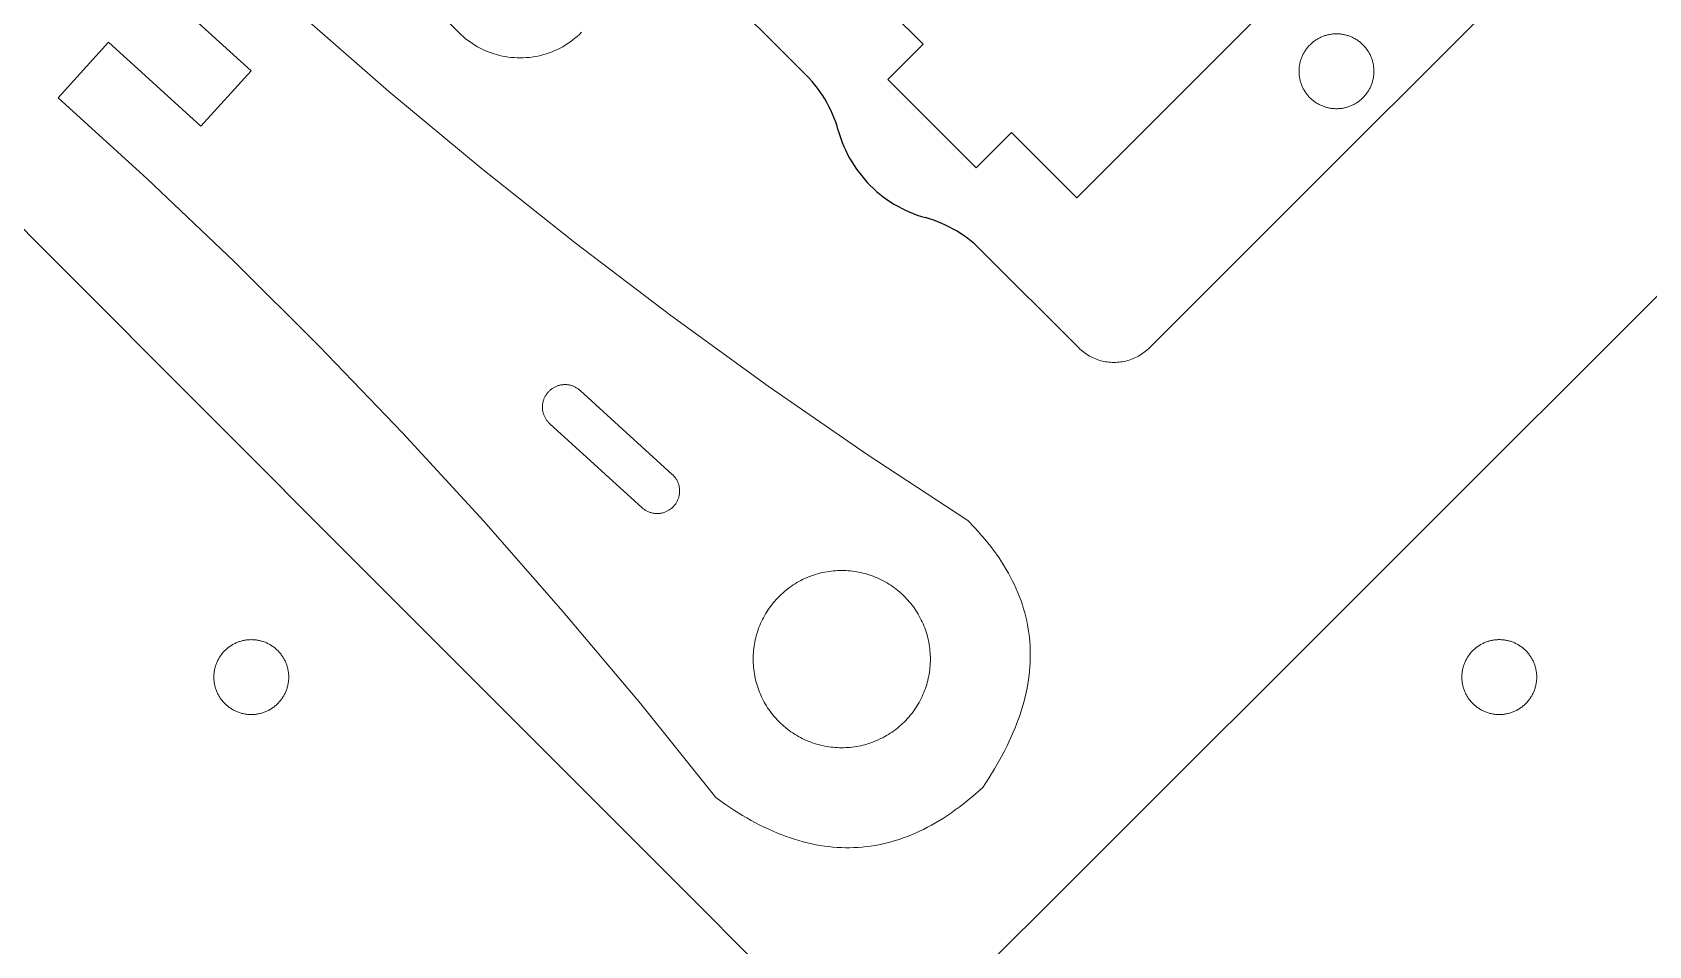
# Model space of a CAD drawing. Header units: millimetres. Extents: x -87 to 69, y -57 to 280.
# Drawn here: x -48 to 16.7, y 9.8 to 46.4 of the extents above; entities that cross this region are included whole.
import ezdxf

# ---------------------------------------------------------------- set-up
doc = ezdxf.new("R2010")
doc.units = ezdxf.units.MM
doc.header["$MEASUREMENT"] = 0
doc.layers.add('Predeterminado', color=18, linetype='Continuous', true_color=0x000000)

msp = doc.modelspace()

# ---------------------------------------------------------------- linework, layer by layer
at = {"layer": 'Predeterminado', "lineweight": 9}
for points in [[(-12.344, 45.873), (-14.96, 48.489), (-14.96, 48.49), (1.303, 64.752), (1.303, 64.752), (10.071, 55.984), (10.07, 55.984), (-6.193, 39.721), (-6.193, 39.721), (-8.809, 42.337)], [(-30.957, 46.35), (-40.176, 55.58)], [(-3.288, 33.715), (16.076, 53.08)], [(-10.562, 26.792), (-14.593, 29.446), (-18.558, 32.185), (-22.456, 35.009), (-26.287, 37.917), (-30.052, 40.909), (-33.75, 43.985), (-37.382, 47.146), (-40.947, 50.392)], [(-42.966, 48.173), (-42.966, 48.173), (-42.966, 48.173), (-39.269, 44.808), (-39.269, 44.807), (-41.288, 42.589), (-41.288, 42.589), (-44.986, 45.955)], [(-20.966, 48.565), (-17.037, 44.636)], [(-26.036, 46.354), (-26.121, 46.271), (-26.209, 46.191), (-26.3, 46.114), (-26.393, 46.041), (-26.489, 45.97), (-26.587, 45.903), (-26.688, 45.84), (-26.79, 45.779), (-26.895, 45.723), (-27.001, 45.67), (-27.109, 45.62), (-27.219, 45.575), (-27.33, 45.533), (-27.443, 45.495), (-27.557, 45.461), (-27.672, 45.43), (-27.787, 45.404), (-27.904, 45.382), (-28.022, 45.363), (-28.14, 45.349), (-28.258, 45.339), (-28.377, 45.333), (-28.496, 45.331), (-28.615, 45.333), (-28.733, 45.339), (-28.852, 45.349), (-28.97, 45.363), (-29.087, 45.381), (-29.204, 45.403), (-29.32, 45.429), (-29.435, 45.459), (-29.549, 45.493), (-29.662, 45.531), (-29.773, 45.573), (-29.883, 45.618), (-29.991, 45.668), (-30.097, 45.72), (-30.202, 45.777), (-30.305, 45.837), (-30.405, 45.9), (-30.503, 45.967), (-30.599, 46.038), (-30.693, 46.111), (-30.784, 46.188), (-30.872, 46.267), (-30.957, 46.35)], [(-44.986, 45.955), (-47.005, 43.736)], [(-8.809, 42.337), (-8.809, 42.337), (-10.223, 40.923), (-10.223, 40.923), (-13.759, 44.458), (-13.759, 44.458), (-12.344, 45.873)], [(-20.659, 15.699), (-23.68, 19.463), (-26.779, 23.154), (-29.955, 26.77), (-33.21, 30.311), (-36.542, 33.779), (-39.952, 37.172), (-43.439, 40.491), (-47.005, 43.736)], [(-52.845, 42.927), (-52.843, 42.925), (-52.838, 42.92), (-52.818, 42.901), (-52.741, 42.823), (-52.44, 42.522), (-51.297, 41.377), (-47.216, 37.291), (-34.834, 24.893), (-22.451, 12.496), (-18.37, 8.41), (-17.227, 7.265), (-16.926, 6.964), (-16.849, 6.886), (-16.829, 6.867), (-16.824, 6.862), (-16.823, 6.86)], [(-11.907, 6.857), (-11.906, 6.859), (-11.901, 6.864), (-11.881, 6.883), (-11.804, 6.961), (-11.502, 7.262), (-10.357, 8.405), (-6.272, 12.486), (6.126, 24.868), (18.524, 37.251), (22.61, 41.331), (23.754, 42.475), (24.056, 42.776), (24.133, 42.853), (24.153, 42.873), (24.158, 42.877), (24.159, 42.879)], [(-10.046, 37.644), (-6.117, 33.715)], [(-6.117, 33.715), (-6.068, 33.668), (-6.017, 33.622), (-5.965, 33.578), (-5.911, 33.536), (-5.856, 33.496), (-5.8, 33.457), (-5.742, 33.421), (-5.683, 33.386), (-5.623, 33.354), (-5.562, 33.323), (-5.499, 33.295), (-5.436, 33.269), (-5.372, 33.245), (-5.308, 33.223), (-5.242, 33.204), (-5.176, 33.186), (-5.11, 33.171), (-5.042, 33.159), (-4.975, 33.148), (-4.907, 33.14), (-4.839, 33.134), (-4.771, 33.131), (-4.703, 33.13), (-4.634, 33.131), (-4.566, 33.134), (-4.498, 33.14), (-4.43, 33.148), (-4.363, 33.159), (-4.296, 33.171), (-4.229, 33.186), (-4.163, 33.204), (-4.098, 33.223), (-4.033, 33.245), (-3.969, 33.269), (-3.906, 33.295), (-3.844, 33.323), (-3.782, 33.354), (-3.722, 33.386), (-3.663, 33.421), (-3.606, 33.457), (-3.549, 33.496), (-3.494, 33.536), (-3.44, 33.578), (-3.388, 33.622), (-3.338, 33.668), (-3.288, 33.715)], [(-10.562, 26.792), (-10.277, 26.499), (-10.141, 26.351), (-10.01, 26.203), (-9.883, 26.054), (-9.76, 25.904), (-9.641, 25.754), (-9.526, 25.603), (-9.416, 25.452), (-9.31, 25.299), (-9.209, 25.146), (-9.112, 24.993), (-9.019, 24.839), (-8.93, 24.684), (-8.846, 24.529), (-8.766, 24.372), (-8.69, 24.216), (-8.618, 24.058), (-8.551, 23.9), (-8.488, 23.741), (-8.429, 23.582), (-8.375, 23.422), (-8.325, 23.261), (-8.279, 23.1), (-8.238, 22.938), (-8.2, 22.775), (-8.167, 22.612), (-8.139, 22.448), (-8.115, 22.283), (-8.094, 22.118), (-8.079, 21.952), (-8.067, 21.785), (-8.06, 21.618), (-8.057, 21.45), (-8.059, 21.281), (-8.064, 21.112), (-8.074, 20.942), (-8.088, 20.772), (-8.107, 20.6), (-8.13, 20.428), (-8.157, 20.256), (-8.188, 20.083), (-8.224, 19.909), (-8.264, 19.734), (-8.308, 19.559), (-8.357, 19.383), (-8.41, 19.207), (-8.467, 19.03), (-8.528, 18.852), (-8.594, 18.674), (-8.664, 18.495), (-8.738, 18.315), (-8.817, 18.134), (-8.9, 17.953), (-8.987, 17.772), (-9.079, 17.589), (-9.274, 17.223), (-9.487, 16.853), (-9.717, 16.481), (-9.965, 16.107)], [(-20.659, 15.699), (-20.302, 15.444), (-19.946, 15.206), (-19.592, 14.986), (-19.415, 14.882), (-19.239, 14.783), (-19.063, 14.688), (-18.888, 14.597), (-18.713, 14.511), (-18.538, 14.429), (-18.364, 14.351), (-18.19, 14.278), (-18.016, 14.208), (-17.843, 14.144), (-17.67, 14.083), (-17.498, 14.027), (-17.326, 13.975), (-17.154, 13.927), (-16.982, 13.884), (-16.811, 13.845), (-16.641, 13.81), (-16.471, 13.78), (-16.301, 13.754), (-16.131, 13.732), (-15.962, 13.715), (-15.793, 13.702), (-15.625, 13.693), (-15.457, 13.689), (-15.289, 13.689), (-15.122, 13.693), (-14.955, 13.702), (-14.789, 13.714), (-14.622, 13.732), (-14.457, 13.753), (-14.291, 13.779), (-14.126, 13.809), (-13.961, 13.843), (-13.797, 13.882), (-13.633, 13.925), (-13.47, 13.973), (-13.306, 14.024), (-13.144, 14.08), (-12.981, 14.141), (-12.819, 14.205), (-12.657, 14.274), (-12.496, 14.347), (-12.335, 14.425), (-12.174, 14.507), (-12.014, 14.593), (-11.854, 14.684), (-11.695, 14.779), (-11.536, 14.878), (-11.377, 14.981), (-11.219, 15.089), (-11.061, 15.201), (-10.903, 15.317), (-10.746, 15.438), (-10.589, 15.563), (-10.276, 15.826), (-9.965, 16.107)]]:
    msp.add_lwpolyline(points, dxfattribs=at)
for points in [[(5.27, 43.733), (5.242, 43.706), (5.214, 43.68), (5.185, 43.655), (5.156, 43.63), (5.126, 43.607), (5.096, 43.584), (5.066, 43.562), (5.035, 43.541), (5.003, 43.521), (4.971, 43.501), (4.939, 43.483), (4.907, 43.465), (4.874, 43.449), (4.841, 43.433), (4.807, 43.418), (4.774, 43.404), (4.74, 43.39), (4.705, 43.378), (4.671, 43.366), (4.636, 43.356), (4.601, 43.346), (4.566, 43.337), (4.531, 43.329), (4.496, 43.321), (4.46, 43.315), (4.425, 43.309), (4.389, 43.305), (4.353, 43.301), (4.317, 43.298), (4.281, 43.296), (4.245, 43.294), (4.209, 43.294), (4.173, 43.294), (4.137, 43.296), (4.101, 43.298), (4.065, 43.301), (4.03, 43.305), (3.994, 43.309), (3.958, 43.315), (3.923, 43.321), (3.887, 43.329), (3.852, 43.337), (3.817, 43.346), (3.782, 43.356), (3.747, 43.366), (3.713, 43.378), (3.679, 43.39), (3.645, 43.404), (3.611, 43.418), (3.578, 43.433), (3.544, 43.449), (3.512, 43.465), (3.479, 43.483), (3.447, 43.501), (3.415, 43.521), (3.384, 43.541), (3.353, 43.562), (3.322, 43.584), (3.292, 43.607), (3.262, 43.63), (3.233, 43.655), (3.204, 43.68), (3.176, 43.706), (3.148, 43.733), (3.121, 43.761), (3.095, 43.789), (3.07, 43.818), (3.045, 43.847), (3.022, 43.877), (2.999, 43.907), (2.977, 43.937), (2.956, 43.968), (2.936, 44), (2.917, 44.032), (2.898, 44.064), (2.881, 44.096), (2.864, 44.129), (2.848, 44.162), (2.833, 44.196), (2.819, 44.229), (2.806, 44.263), (2.793, 44.298), (2.782, 44.332), (2.771, 44.367), (2.761, 44.402), (2.752, 44.437), (2.744, 44.472), (2.737, 44.507), (2.73, 44.543), (2.725, 44.578), (2.72, 44.614), (2.716, 44.65), (2.713, 44.686), (2.711, 44.722), (2.71, 44.758), (2.709, 44.794), (2.71, 44.83), (2.711, 44.866), (2.713, 44.902), (2.716, 44.938), (2.72, 44.973), (2.725, 45.009), (2.73, 45.045), (2.737, 45.08), (2.744, 45.116), (2.752, 45.151), (2.761, 45.186), (2.771, 45.221), (2.782, 45.256), (2.793, 45.29), (2.806, 45.324), (2.819, 45.358), (2.833, 45.392), (2.848, 45.425), (2.864, 45.459), (2.881, 45.491), (2.898, 45.524), (2.917, 45.556), (2.936, 45.588), (2.956, 45.619), (2.977, 45.65), (2.999, 45.681), (3.022, 45.711), (3.046, 45.741), (3.07, 45.77), (3.095, 45.799), (3.122, 45.827), (3.149, 45.855), (3.176, 45.882), (3.204, 45.908), (3.233, 45.933), (3.262, 45.957), (3.292, 45.981), (3.322, 46.004), (3.353, 46.026), (3.384, 46.047), (3.415, 46.067), (3.447, 46.086), (3.479, 46.105), (3.512, 46.122), (3.544, 46.139), (3.578, 46.155), (3.611, 46.17), (3.645, 46.184), (3.679, 46.197), (3.713, 46.21), (3.747, 46.221), (3.782, 46.232), (3.817, 46.242), (3.852, 46.251), (3.887, 46.259), (3.923, 46.266), (3.958, 46.273), (3.994, 46.278), (4.03, 46.283), (4.065, 46.287), (4.101, 46.29), (4.137, 46.292), (4.173, 46.293), (4.209, 46.294), (4.245, 46.293), (4.281, 46.292), (4.317, 46.29), (4.353, 46.287), (4.389, 46.283), (4.425, 46.278), (4.46, 46.273), (4.496, 46.266), (4.531, 46.259), (4.566, 46.251), (4.601, 46.242), (4.636, 46.232), (4.671, 46.221), (4.705, 46.21), (4.74, 46.197), (4.774, 46.184), (4.807, 46.17), (4.841, 46.155), (4.874, 46.139), (4.907, 46.122), (4.939, 46.105), (4.971, 46.086), (5.003, 46.067), (5.035, 46.047), (5.066, 46.026), (5.096, 46.004), (5.126, 45.981), (5.156, 45.957), (5.185, 45.933), (5.214, 45.908), (5.242, 45.882), (5.27, 45.855), (5.297, 45.827), (5.323, 45.799), (5.348, 45.77), (5.373, 45.741), (5.396, 45.711), (5.419, 45.681), (5.441, 45.65), (5.462, 45.619), (5.482, 45.588), (5.502, 45.556), (5.52, 45.524), (5.538, 45.491), (5.554, 45.459), (5.57, 45.425), (5.585, 45.392), (5.599, 45.358), (5.613, 45.324), (5.625, 45.29), (5.637, 45.256), (5.647, 45.221), (5.657, 45.186), (5.666, 45.151), (5.674, 45.116), (5.682, 45.08), (5.688, 45.045), (5.694, 45.009), (5.699, 44.973), (5.702, 44.938), (5.705, 44.902), (5.708, 44.866), (5.709, 44.83), (5.709, 44.794), (5.709, 44.758), (5.708, 44.722), (5.705, 44.686), (5.702, 44.65), (5.699, 44.614), (5.694, 44.578), (5.688, 44.543), (5.682, 44.507), (5.674, 44.472), (5.666, 44.437), (5.657, 44.402), (5.647, 44.367), (5.637, 44.332), (5.625, 44.298), (5.613, 44.263), (5.599, 44.229), (5.585, 44.196), (5.57, 44.162), (5.554, 44.129), (5.538, 44.096), (5.52, 44.064), (5.502, 44.032), (5.482, 44), (5.462, 43.968), (5.441, 43.937), (5.419, 43.907), (5.396, 43.877), (5.373, 43.847), (5.348, 43.818), (5.323, 43.789), (5.297, 43.761)], [(-23.611, 27.312), (-27.309, 30.677), (-27.309, 30.677), (-27.331, 30.699), (-27.331, 30.699), (-27.353, 30.721), (-27.353, 30.721), (-27.374, 30.744), (-27.374, 30.744), (-27.395, 30.767), (-27.395, 30.767), (-27.414, 30.791), (-27.414, 30.791), (-27.433, 30.816), (-27.433, 30.816), (-27.45, 30.842), (-27.45, 30.842), (-27.467, 30.868), (-27.467, 30.868), (-27.483, 30.894), (-27.483, 30.894), (-27.498, 30.922), (-27.498, 30.922), (-27.512, 30.949), (-27.512, 30.949), (-27.525, 30.977), (-27.525, 30.977), (-27.538, 31.006), (-27.538, 31.006), (-27.549, 31.035), (-27.549, 31.035), (-27.559, 31.065), (-27.559, 31.065), (-27.568, 31.094), (-27.568, 31.094), (-27.576, 31.124), (-27.576, 31.124), (-27.583, 31.154), (-27.583, 31.154), (-27.589, 31.185), (-27.589, 31.185), (-27.594, 31.216), (-27.594, 31.216), (-27.598, 31.246), (-27.598, 31.246), (-27.601, 31.277), (-27.601, 31.277), (-27.602, 31.308), (-27.602, 31.308), (-27.603, 31.339), (-27.603, 31.339), (-27.603, 31.371), (-27.603, 31.371), (-27.601, 31.402), (-27.601, 31.402), (-27.598, 31.433), (-27.598, 31.433), (-27.595, 31.463), (-27.595, 31.463), (-27.59, 31.494), (-27.59, 31.494), (-27.584, 31.525), (-27.584, 31.525), (-27.578, 31.555), (-27.578, 31.555), (-27.57, 31.585), (-27.57, 31.585), (-27.561, 31.615), (-27.561, 31.615), (-27.551, 31.644), (-27.551, 31.644), (-27.54, 31.673), (-27.54, 31.673), (-27.528, 31.702), (-27.528, 31.702), (-27.515, 31.73), (-27.515, 31.73), (-27.502, 31.758), (-27.502, 31.758), (-27.487, 31.785), (-27.487, 31.785), (-27.471, 31.812), (-27.471, 31.812), (-27.454, 31.838), (-27.454, 31.838), (-27.437, 31.864), (-27.437, 31.864), (-27.418, 31.889), (-27.418, 31.889), (-27.399, 31.913), (-27.399, 31.913), (-27.379, 31.937), (-27.379, 31.937), (-27.358, 31.96), (-27.358, 31.96), (-27.336, 31.982), (-27.336, 31.982), (-27.314, 32.004), (-27.314, 32.004), (-27.291, 32.025), (-27.291, 32.025), (-27.267, 32.044), (-27.267, 32.044), (-27.242, 32.063), (-27.242, 32.063), (-27.217, 32.082), (-27.217, 32.082), (-27.191, 32.099), (-27.191, 32.099), (-27.165, 32.115), (-27.165, 32.115), (-27.138, 32.131), (-27.138, 32.131), (-27.111, 32.145), (-27.111, 32.145), (-27.083, 32.159), (-27.083, 32.159), (-27.054, 32.172), (-27.054, 32.172), (-27.025, 32.183), (-27.025, 32.183), (-26.996, 32.194), (-26.996, 32.194), (-26.967, 32.203), (-26.967, 32.203), (-26.937, 32.212), (-26.937, 32.212), (-26.907, 32.22), (-26.907, 32.22), (-26.876, 32.226), (-26.876, 32.226), (-26.846, 32.232), (-26.846, 32.232), (-26.815, 32.236), (-26.815, 32.236), (-26.784, 32.239), (-26.784, 32.239), (-26.753, 32.242), (-26.753, 32.242), (-26.722, 32.243), (-26.722, 32.243), (-26.691, 32.243), (-26.691, 32.243), (-26.66, 32.242), (-26.66, 32.242), (-26.629, 32.24), (-26.629, 32.24), (-26.598, 32.237), (-26.598, 32.237), (-26.567, 32.233), (-26.567, 32.233), (-26.537, 32.227), (-26.537, 32.227), (-26.506, 32.221), (-26.506, 32.221), (-26.476, 32.214), (-26.476, 32.214), (-26.446, 32.205), (-26.446, 32.205), (-26.416, 32.196), (-26.416, 32.196), (-26.387, 32.186), (-26.387, 32.186), (-26.358, 32.174), (-26.358, 32.174), (-26.33, 32.162), (-26.33, 32.162), (-26.302, 32.149), (-26.302, 32.149), (-26.274, 32.134), (-26.274, 32.134), (-26.247, 32.119), (-26.247, 32.119), (-26.22, 32.103), (-26.22, 32.103), (-26.195, 32.085), (-26.195, 32.085), (-26.169, 32.068), (-26.169, 32.068), (-26.144, 32.049), (-26.144, 32.049), (-26.12, 32.029), (-26.12, 32.029), (-26.097, 32.009), (-26.097, 32.008), (-22.399, 28.643), (-22.399, 28.643), (-22.377, 28.621), (-22.377, 28.621), (-22.355, 28.599), (-22.355, 28.599), (-22.333, 28.576), (-22.333, 28.576), (-22.313, 28.552), (-22.313, 28.552), (-22.293, 28.528), (-22.293, 28.528), (-22.274, 28.502), (-22.274, 28.502), (-22.256, 28.476), (-22.256, 28.476), (-22.24, 28.45), (-22.24, 28.45), (-22.224, 28.423), (-22.224, 28.423), (-22.208, 28.396), (-22.208, 28.396), (-22.194, 28.367), (-22.194, 28.367), (-22.181, 28.339), (-22.181, 28.339), (-22.169, 28.31), (-22.169, 28.31), (-22.158, 28.281), (-22.158, 28.281), (-22.148, 28.251), (-22.148, 28.251), (-22.139, 28.221), (-22.139, 28.221), (-22.131, 28.19), (-22.131, 28.19), (-22.124, 28.16), (-22.124, 28.16), (-22.118, 28.129), (-22.118, 28.129), (-22.113, 28.098), (-22.113, 28.098), (-22.11, 28.067), (-22.11, 28.067), (-22.107, 28.035), (-22.107, 28.035), (-22.106, 28.004), (-22.106, 28.004), (-22.105, 27.972), (-22.105, 27.972), (-22.106, 27.941), (-22.106, 27.941), (-22.108, 27.91), (-22.108, 27.91), (-22.111, 27.878), (-22.111, 27.878), (-22.115, 27.847), (-22.115, 27.847), (-22.12, 27.816), (-22.12, 27.816), (-22.126, 27.786), (-22.126, 27.786), (-22.133, 27.755), (-22.133, 27.755), (-22.142, 27.725), (-22.142, 27.725), (-22.151, 27.695), (-22.151, 27.695), (-22.161, 27.665), (-22.161, 27.665), (-22.173, 27.636), (-22.173, 27.636), (-22.185, 27.607), (-22.185, 27.607), (-22.199, 27.578), (-22.199, 27.578), (-22.213, 27.551), (-22.213, 27.551), (-22.228, 27.523), (-22.228, 27.523), (-22.245, 27.496), (-22.245, 27.496), (-22.262, 27.47), (-22.262, 27.47), (-22.28, 27.444), (-22.28, 27.444), (-22.299, 27.419), (-22.299, 27.419), (-22.319, 27.395), (-22.319, 27.395), (-22.34, 27.372), (-22.34, 27.372), (-22.361, 27.349), (-22.361, 27.349), (-22.384, 27.327), (-22.384, 27.327), (-22.407, 27.305), (-22.407, 27.305), (-22.431, 27.285), (-22.431, 27.285), (-22.455, 27.265), (-22.455, 27.265), (-22.48, 27.246), (-22.48, 27.246), (-22.506, 27.229), (-22.506, 27.229), (-22.533, 27.212), (-22.533, 27.212), (-22.56, 27.196), (-22.56, 27.196), (-22.587, 27.18), (-22.587, 27.18), (-22.615, 27.166), (-22.615, 27.166), (-22.644, 27.153), (-22.644, 27.153), (-22.673, 27.141), (-22.673, 27.141), (-22.702, 27.13), (-22.702, 27.13), (-22.732, 27.12), (-22.732, 27.12), (-22.762, 27.111), (-22.762, 27.111), (-22.792, 27.103), (-22.792, 27.103), (-22.823, 27.096), (-22.823, 27.096), (-22.854, 27.09), (-22.854, 27.09), (-22.885, 27.085), (-22.885, 27.085), (-22.916, 27.082), (-22.916, 27.082), (-22.947, 27.079), (-22.947, 27.079), (-22.979, 27.078), (-22.979, 27.078), (-23.01, 27.077), (-23.01, 27.077), (-23.042, 27.078), (-23.042, 27.078), (-23.073, 27.08), (-23.073, 27.08), (-23.104, 27.083), (-23.104, 27.083), (-23.135, 27.087), (-23.135, 27.087), (-23.166, 27.092), (-23.166, 27.092), (-23.197, 27.098), (-23.197, 27.098), (-23.228, 27.105), (-23.228, 27.105), (-23.258, 27.114), (-23.258, 27.114), (-23.288, 27.123), (-23.288, 27.123), (-23.318, 27.133), (-23.318, 27.133), (-23.347, 27.145), (-23.347, 27.145), (-23.376, 27.157), (-23.376, 27.157), (-23.404, 27.171), (-23.404, 27.171), (-23.432, 27.185), (-23.432, 27.185), (-23.46, 27.2), (-23.46, 27.2), (-23.486, 27.217), (-23.486, 27.217), (-23.513, 27.234), (-23.513, 27.234), (-23.538, 27.252), (-23.538, 27.252), (-23.563, 27.271), (-23.563, 27.271), (-23.588, 27.291), (-23.588, 27.291)], [(-18.236, 23.635), (-18.297, 23.567), (-18.355, 23.497), (-18.412, 23.426), (-18.467, 23.354), (-18.519, 23.282), (-18.569, 23.208), (-18.618, 23.133), (-18.664, 23.057), (-18.708, 22.981), (-18.75, 22.904), (-18.79, 22.826), (-18.828, 22.747), (-18.864, 22.668), (-18.898, 22.587), (-18.93, 22.507), (-18.96, 22.425), (-18.987, 22.344), (-19.013, 22.261), (-19.036, 22.178), (-19.058, 22.095), (-19.077, 22.012), (-19.095, 21.928), (-19.11, 21.844), (-19.124, 21.759), (-19.135, 21.674), (-19.144, 21.59), (-19.151, 21.504), (-19.156, 21.419), (-19.159, 21.334), (-19.161, 21.249), (-19.16, 21.164), (-19.157, 21.079), (-19.152, 20.994), (-19.145, 20.909), (-19.135, 20.824), (-19.124, 20.74), (-19.111, 20.655), (-19.096, 20.571), (-19.079, 20.488), (-19.06, 20.404), (-19.039, 20.322), (-19.015, 20.239), (-18.99, 20.157), (-18.963, 20.076), (-18.934, 19.995), (-18.903, 19.915), (-18.869, 19.835), (-18.834, 19.756), (-18.797, 19.678), (-18.758, 19.601), (-18.717, 19.524), (-18.673, 19.449), (-18.628, 19.374), (-18.581, 19.3), (-18.532, 19.227), (-18.481, 19.155), (-18.428, 19.084), (-18.372, 19.014), (-18.315, 18.945), (-18.256, 18.878), (-18.195, 18.811), (-18.132, 18.746), (-18.067, 18.682), (-18, 18.62), (-17.932, 18.559), (-17.862, 18.5), (-17.791, 18.444), (-17.719, 18.389), (-17.646, 18.337), (-17.573, 18.286), (-17.498, 18.238), (-17.422, 18.192), (-17.346, 18.147), (-17.269, 18.105), (-17.191, 18.065), (-17.112, 18.027), (-17.032, 17.991), (-16.952, 17.958), (-16.872, 17.926), (-16.79, 17.896), (-16.708, 17.868), (-16.626, 17.843), (-16.543, 17.819), (-16.46, 17.798), (-16.377, 17.778), (-16.293, 17.761), (-16.208, 17.745), (-16.124, 17.732), (-16.039, 17.721), (-15.954, 17.712), (-15.869, 17.704), (-15.784, 17.699), (-15.699, 17.696), (-15.614, 17.695), (-15.529, 17.696), (-15.444, 17.699), (-15.359, 17.704), (-15.274, 17.711), (-15.189, 17.72), (-15.104, 17.731), (-15.02, 17.744), (-14.936, 17.76), (-14.853, 17.777), (-14.769, 17.796), (-14.686, 17.817), (-14.604, 17.84), (-14.522, 17.865), (-14.441, 17.893), (-14.36, 17.922), (-14.28, 17.953), (-14.2, 17.986), (-14.121, 18.021), (-14.043, 18.059), (-13.966, 18.098), (-13.889, 18.139), (-13.813, 18.182), (-13.739, 18.228), (-13.665, 18.275), (-13.592, 18.324), (-13.52, 18.375), (-13.449, 18.428), (-13.379, 18.483), (-13.31, 18.54), (-13.243, 18.6), (-13.176, 18.661), (-13.111, 18.724), (-13.047, 18.789), (-12.985, 18.856), (-12.924, 18.924), (-12.865, 18.994), (-12.809, 19.065), (-12.754, 19.136), (-12.702, 19.209), (-12.651, 19.283), (-12.603, 19.358), (-12.557, 19.433), (-12.512, 19.51), (-12.47, 19.587), (-12.43, 19.665), (-12.392, 19.744), (-12.356, 19.823), (-12.322, 19.903), (-12.291, 19.984), (-12.261, 20.065), (-12.233, 20.147), (-12.208, 20.23), (-12.184, 20.312), (-12.163, 20.395), (-12.143, 20.479), (-12.126, 20.563), (-12.11, 20.647), (-12.097, 20.732), (-12.086, 20.816), (-12.077, 20.901), (-12.069, 20.986), (-12.064, 21.071), (-12.061, 21.157), (-12.06, 21.242), (-12.061, 21.327), (-12.064, 21.412), (-12.069, 21.497), (-12.076, 21.582), (-12.085, 21.667), (-12.096, 21.751), (-12.109, 21.835), (-12.124, 21.919), (-12.142, 22.003), (-12.161, 22.086), (-12.182, 22.169), (-12.205, 22.252), (-12.23, 22.334), (-12.258, 22.415), (-12.287, 22.496), (-12.318, 22.576), (-12.351, 22.655), (-12.386, 22.734), (-12.424, 22.812), (-12.463, 22.89), (-12.504, 22.966), (-12.547, 23.042), (-12.592, 23.117), (-12.64, 23.191), (-12.689, 23.264), (-12.74, 23.336), (-12.793, 23.407), (-12.848, 23.477), (-12.905, 23.545), (-12.964, 23.613), (-13.025, 23.679), (-13.089, 23.744), (-13.154, 23.808), (-13.221, 23.871), (-13.289, 23.932), (-13.359, 23.99), (-13.43, 24.047), (-13.501, 24.102), (-13.574, 24.154), (-13.648, 24.205), (-13.723, 24.253), (-13.798, 24.299), (-13.875, 24.343), (-13.952, 24.385), (-14.03, 24.425), (-14.109, 24.463), (-14.188, 24.499), (-14.268, 24.533), (-14.349, 24.565), (-14.43, 24.595), (-14.512, 24.622), (-14.595, 24.648), (-14.677, 24.672), (-14.76, 24.693), (-14.844, 24.713), (-14.928, 24.73), (-15.012, 24.745), (-15.097, 24.759), (-15.181, 24.77), (-15.266, 24.779), (-15.351, 24.786), (-15.436, 24.791), (-15.522, 24.795), (-15.607, 24.796), (-15.692, 24.795), (-15.777, 24.792), (-15.862, 24.787), (-15.947, 24.78), (-16.032, 24.771), (-16.116, 24.759), (-16.2, 24.746), (-16.284, 24.731), (-16.368, 24.714), (-16.451, 24.695), (-16.534, 24.674), (-16.617, 24.651), (-16.698, 24.625), (-16.78, 24.598), (-16.861, 24.569), (-16.941, 24.538), (-17.02, 24.505), (-17.099, 24.469), (-17.177, 24.432), (-17.255, 24.393), (-17.331, 24.352), (-17.407, 24.308), (-17.482, 24.263), (-17.556, 24.216), (-17.629, 24.167), (-17.701, 24.116), (-17.772, 24.063), (-17.842, 24.007), (-17.91, 23.95), (-17.978, 23.891), (-18.044, 23.83), (-18.109, 23.767), (-18.173, 23.702)], [(-37.767, 20.525), (-37.768, 20.563), (-37.769, 20.602), (-37.772, 20.64), (-37.775, 20.678), (-37.779, 20.716), (-37.785, 20.753), (-37.791, 20.79), (-37.798, 20.827), (-37.806, 20.863), (-37.815, 20.9), (-37.824, 20.935), (-37.835, 20.971), (-37.846, 21.006), (-37.858, 21.04), (-37.871, 21.075), (-37.885, 21.109), (-37.9, 21.142), (-37.915, 21.175), (-37.932, 21.208), (-37.948, 21.24), (-37.966, 21.271), (-37.985, 21.302), (-38.004, 21.333), (-38.024, 21.363), (-38.044, 21.393), (-38.065, 21.422), (-38.087, 21.451), (-38.11, 21.479), (-38.133, 21.506), (-38.157, 21.533), (-38.182, 21.56), (-38.207, 21.585), (-38.233, 21.61), (-38.259, 21.635), (-38.286, 21.659), (-38.313, 21.682), (-38.341, 21.705), (-38.37, 21.727), (-38.399, 21.748), (-38.429, 21.769), (-38.459, 21.788), (-38.49, 21.808), (-38.521, 21.826), (-38.552, 21.844), (-38.585, 21.861), (-38.617, 21.877), (-38.65, 21.892), (-38.684, 21.907), (-38.717, 21.921), (-38.752, 21.934), (-38.786, 21.946), (-38.821, 21.957), (-38.857, 21.968), (-38.893, 21.977), (-38.929, 21.986), (-38.965, 21.994), (-39.002, 22.001), (-39.039, 22.007), (-39.076, 22.013), (-39.114, 22.017), (-39.152, 22.02), (-39.19, 22.023), (-39.229, 22.024), (-39.267, 22.025), (-39.306, 22.024), (-39.345, 22.023), (-39.383, 22.02), (-39.421, 22.017), (-39.459, 22.013), (-39.496, 22.007), (-39.533, 22.001), (-39.57, 21.994), (-39.606, 21.986), (-39.642, 21.977), (-39.678, 21.968), (-39.714, 21.957), (-39.749, 21.946), (-39.783, 21.934), (-39.818, 21.921), (-39.851, 21.907), (-39.885, 21.892), (-39.918, 21.877), (-39.95, 21.861), (-39.982, 21.844), (-40.014, 21.826), (-40.045, 21.808), (-40.076, 21.788), (-40.106, 21.769), (-40.136, 21.748), (-40.165, 21.727), (-40.194, 21.705), (-40.222, 21.682), (-40.249, 21.659), (-40.276, 21.635), (-40.302, 21.61), (-40.328, 21.585), (-40.353, 21.56), (-40.378, 21.533), (-40.402, 21.506), (-40.425, 21.479), (-40.448, 21.451), (-40.469, 21.422), (-40.491, 21.393), (-40.511, 21.363), (-40.531, 21.333), (-40.55, 21.302), (-40.569, 21.271), (-40.586, 21.24), (-40.603, 21.208), (-40.62, 21.175), (-40.635, 21.142), (-40.65, 21.109), (-40.663, 21.075), (-40.676, 21.04), (-40.689, 21.006), (-40.7, 20.971), (-40.711, 20.935), (-40.72, 20.9), (-40.729, 20.863), (-40.737, 20.827), (-40.744, 20.79), (-40.75, 20.753), (-40.755, 20.716), (-40.76, 20.678), (-40.763, 20.64), (-40.766, 20.602), (-40.767, 20.563), (-40.767, 20.525), (-40.767, 20.486), (-40.766, 20.448), (-40.763, 20.409), (-40.76, 20.371), (-40.755, 20.334), (-40.75, 20.296), (-40.744, 20.259), (-40.737, 20.222), (-40.729, 20.186), (-40.72, 20.15), (-40.711, 20.114), (-40.7, 20.079), (-40.689, 20.044), (-40.676, 20.009), (-40.663, 19.975), (-40.65, 19.941), (-40.635, 19.907), (-40.62, 19.874), (-40.603, 19.842), (-40.586, 19.81), (-40.569, 19.778), (-40.55, 19.747), (-40.531, 19.716), (-40.511, 19.686), (-40.491, 19.656), (-40.469, 19.627), (-40.448, 19.599), (-40.425, 19.57), (-40.402, 19.543), (-40.378, 19.516), (-40.353, 19.49), (-40.328, 19.464), (-40.302, 19.439), (-40.276, 19.414), (-40.249, 19.39), (-40.222, 19.367), (-40.194, 19.345), (-40.165, 19.323), (-40.136, 19.301), (-40.106, 19.281), (-40.076, 19.261), (-40.045, 19.242), (-40.014, 19.223), (-39.982, 19.206), (-39.95, 19.189), (-39.918, 19.173), (-39.885, 19.157), (-39.851, 19.142), (-39.818, 19.129), (-39.783, 19.116), (-39.749, 19.103), (-39.714, 19.092), (-39.678, 19.082), (-39.642, 19.072), (-39.606, 19.063), (-39.57, 19.055), (-39.533, 19.048), (-39.496, 19.042), (-39.459, 19.037), (-39.421, 19.032), (-39.383, 19.029), (-39.345, 19.027), (-39.306, 19.025), (-39.267, 19.025), (-39.229, 19.025), (-39.19, 19.027), (-39.152, 19.029), (-39.114, 19.032), (-39.076, 19.037), (-39.039, 19.042), (-39.002, 19.048), (-38.965, 19.055), (-38.929, 19.063), (-38.893, 19.072), (-38.857, 19.082), (-38.821, 19.092), (-38.786, 19.103), (-38.752, 19.116), (-38.717, 19.129), (-38.684, 19.142), (-38.65, 19.157), (-38.617, 19.173), (-38.585, 19.189), (-38.552, 19.206), (-38.521, 19.223), (-38.49, 19.242), (-38.459, 19.261), (-38.429, 19.281), (-38.399, 19.301), (-38.37, 19.323), (-38.341, 19.345), (-38.313, 19.367), (-38.286, 19.39), (-38.259, 19.414), (-38.233, 19.439), (-38.207, 19.464), (-38.182, 19.49), (-38.157, 19.516), (-38.133, 19.543), (-38.11, 19.57), (-38.087, 19.599), (-38.065, 19.627), (-38.044, 19.656), (-38.024, 19.686), (-38.004, 19.716), (-37.985, 19.747), (-37.966, 19.778), (-37.948, 19.81), (-37.932, 19.842), (-37.915, 19.874), (-37.9, 19.907), (-37.885, 19.941), (-37.871, 19.975), (-37.858, 20.009), (-37.846, 20.044), (-37.835, 20.079), (-37.824, 20.114), (-37.815, 20.15), (-37.806, 20.186), (-37.798, 20.222), (-37.791, 20.259), (-37.785, 20.296), (-37.779, 20.334), (-37.775, 20.371), (-37.772, 20.409), (-37.769, 20.448), (-37.768, 20.486)], [(12.233, 20.525), (12.232, 20.564), (12.231, 20.602), (12.228, 20.641), (12.225, 20.678), (12.221, 20.716), (12.215, 20.754), (12.209, 20.791), (12.202, 20.827), (12.194, 20.864), (12.185, 20.9), (12.176, 20.936), (12.165, 20.971), (12.154, 21.006), (12.142, 21.041), (12.129, 21.075), (12.115, 21.109), (12.1, 21.142), (12.085, 21.175), (12.068, 21.208), (12.052, 21.24), (12.034, 21.272), (12.015, 21.303), (11.996, 21.334), (11.976, 21.364), (11.956, 21.393), (11.935, 21.423), (11.913, 21.451), (11.89, 21.479), (11.867, 21.507), (11.843, 21.534), (11.818, 21.56), (11.793, 21.586), (11.767, 21.611), (11.741, 21.635), (11.714, 21.659), (11.687, 21.683), (11.659, 21.705), (11.63, 21.727), (11.601, 21.748), (11.571, 21.769), (11.541, 21.789), (11.51, 21.808), (11.479, 21.826), (11.448, 21.844), (11.415, 21.861), (11.383, 21.877), (11.35, 21.893), (11.316, 21.907), (11.283, 21.921), (11.248, 21.934), (11.214, 21.946), (11.179, 21.958), (11.143, 21.968), (11.107, 21.978), (11.071, 21.987), (11.035, 21.995), (10.998, 22.002), (10.961, 22.008), (10.924, 22.013), (10.886, 22.017), (10.848, 22.021), (10.81, 22.023), (10.771, 22.025), (10.732, 22.025), (10.694, 22.025), (10.655, 22.023), (10.617, 22.021), (10.579, 22.017), (10.541, 22.013), (10.504, 22.008), (10.467, 22.002), (10.43, 21.995), (10.394, 21.987), (10.358, 21.978), (10.322, 21.968), (10.286, 21.958), (10.251, 21.946), (10.217, 21.934), (10.182, 21.921), (10.149, 21.907), (10.115, 21.893), (10.082, 21.877), (10.05, 21.861), (10.018, 21.844), (9.986, 21.826), (9.955, 21.808), (9.924, 21.789), (9.894, 21.769), (9.864, 21.748), (9.835, 21.727), (9.806, 21.705), (9.778, 21.683), (9.751, 21.659), (9.724, 21.635), (9.698, 21.611), (9.672, 21.586), (9.647, 21.56), (9.622, 21.534), (9.598, 21.507), (9.575, 21.479), (9.552, 21.451), (9.531, 21.423), (9.509, 21.393), (9.489, 21.364), (9.469, 21.334), (9.45, 21.303), (9.431, 21.272), (9.414, 21.24), (9.397, 21.208), (9.38, 21.175), (9.365, 21.142), (9.35, 21.109), (9.337, 21.075), (9.324, 21.041), (9.311, 21.006), (9.3, 20.971), (9.289, 20.936), (9.28, 20.9), (9.271, 20.864), (9.263, 20.827), (9.256, 20.791), (9.25, 20.754), (9.245, 20.716), (9.24, 20.678), (9.237, 20.641), (9.234, 20.602), (9.233, 20.564), (9.232, 20.525), (9.233, 20.486), (9.234, 20.448), (9.237, 20.41), (9.24, 20.372), (9.245, 20.334), (9.25, 20.297), (9.256, 20.26), (9.263, 20.223), (9.271, 20.186), (9.28, 20.15), (9.289, 20.114), (9.3, 20.079), (9.311, 20.044), (9.324, 20.009), (9.337, 19.975), (9.35, 19.941), (9.365, 19.908), (9.38, 19.875), (9.397, 19.842), (9.414, 19.81), (9.431, 19.778), (9.45, 19.747), (9.469, 19.717), (9.489, 19.686), (9.509, 19.657), (9.531, 19.628), (9.552, 19.599), (9.575, 19.571), (9.598, 19.543), (9.622, 19.516), (9.647, 19.49), (9.672, 19.464), (9.698, 19.439), (9.724, 19.415), (9.751, 19.391), (9.778, 19.368), (9.806, 19.345), (9.835, 19.323), (9.864, 19.302), (9.894, 19.281), (9.924, 19.261), (9.955, 19.242), (9.986, 19.224), (10.018, 19.206), (10.05, 19.189), (10.082, 19.173), (10.115, 19.158), (10.149, 19.143), (10.182, 19.129), (10.217, 19.116), (10.251, 19.104), (10.286, 19.092), (10.322, 19.082), (10.358, 19.072), (10.394, 19.063), (10.43, 19.055), (10.467, 19.048), (10.504, 19.042), (10.541, 19.037), (10.579, 19.033), (10.617, 19.029), (10.655, 19.027), (10.694, 19.025), (10.732, 19.025), (10.771, 19.025), (10.81, 19.027), (10.848, 19.029), (10.886, 19.033), (10.924, 19.037), (10.961, 19.042), (10.998, 19.048), (11.035, 19.055), (11.071, 19.063), (11.107, 19.072), (11.143, 19.082), (11.179, 19.092), (11.214, 19.104), (11.248, 19.116), (11.283, 19.129), (11.316, 19.143), (11.35, 19.158), (11.383, 19.173), (11.415, 19.189), (11.448, 19.206), (11.479, 19.224), (11.51, 19.242), (11.541, 19.261), (11.571, 19.281), (11.601, 19.302), (11.63, 19.323), (11.659, 19.345), (11.687, 19.368), (11.714, 19.391), (11.741, 19.415), (11.767, 19.439), (11.793, 19.464), (11.818, 19.49), (11.843, 19.516), (11.867, 19.543), (11.89, 19.571), (11.913, 19.599), (11.935, 19.628), (11.956, 19.657), (11.976, 19.686), (11.996, 19.717), (12.015, 19.747), (12.034, 19.778), (12.052, 19.81), (12.068, 19.842), (12.085, 19.875), (12.1, 19.908), (12.115, 19.941), (12.129, 19.975), (12.142, 20.009), (12.154, 20.044), (12.165, 20.079), (12.176, 20.114), (12.185, 20.15), (12.194, 20.186), (12.202, 20.223), (12.209, 20.26), (12.215, 20.297), (12.221, 20.334), (12.225, 20.372), (12.228, 20.41), (12.231, 20.448), (12.232, 20.486)]]:
    msp.add_lwpolyline(points, close=True, dxfattribs=at)
at = {"layer": 'Predeterminado'}
for points in [[(-15.751, 42.426), (-15.8, 42.591), (-15.854, 42.755), (-15.914, 42.916), (-15.979, 43.076), (-16.05, 43.233), (-16.126, 43.387), (-16.208, 43.539), (-16.295, 43.688), (-16.386, 43.834), (-16.483, 43.977), (-16.585, 44.116), (-16.691, 44.252), (-16.802, 44.384), (-16.917, 44.512), (-17.037, 44.636)], [(-15.751, 42.426), (-15.703, 42.26), (-15.649, 42.097), (-15.589, 41.935), (-15.524, 41.775), (-15.453, 41.618), (-15.377, 41.464), (-15.295, 41.312), (-15.208, 41.163), (-15.117, 41.017), (-15.02, 40.874), (-14.918, 40.735), (-14.812, 40.599), (-14.701, 40.467), (-14.586, 40.339), (-14.466, 40.215), (-14.342, 40.096), (-14.214, 39.98), (-14.082, 39.869), (-13.946, 39.763), (-13.807, 39.661), (-13.664, 39.565), (-13.519, 39.473), (-13.37, 39.386), (-13.218, 39.305), (-13.063, 39.229), (-12.906, 39.158), (-12.746, 39.093), (-12.585, 39.033), (-12.421, 38.978), (-12.256, 38.93)], [(-10.046, 37.644), (-10.17, 37.764), (-10.298, 37.88), (-10.43, 37.99), (-10.565, 38.097), (-10.705, 38.198), (-10.847, 38.295), (-10.993, 38.387), (-11.142, 38.473), (-11.294, 38.555), (-11.449, 38.631), (-11.606, 38.702), (-11.765, 38.767), (-11.927, 38.827), (-12.09, 38.881), (-12.256, 38.93)]]:
    msp.add_lwpolyline(points, dxfattribs=at)

doc.saveas('drawing.dxf')
